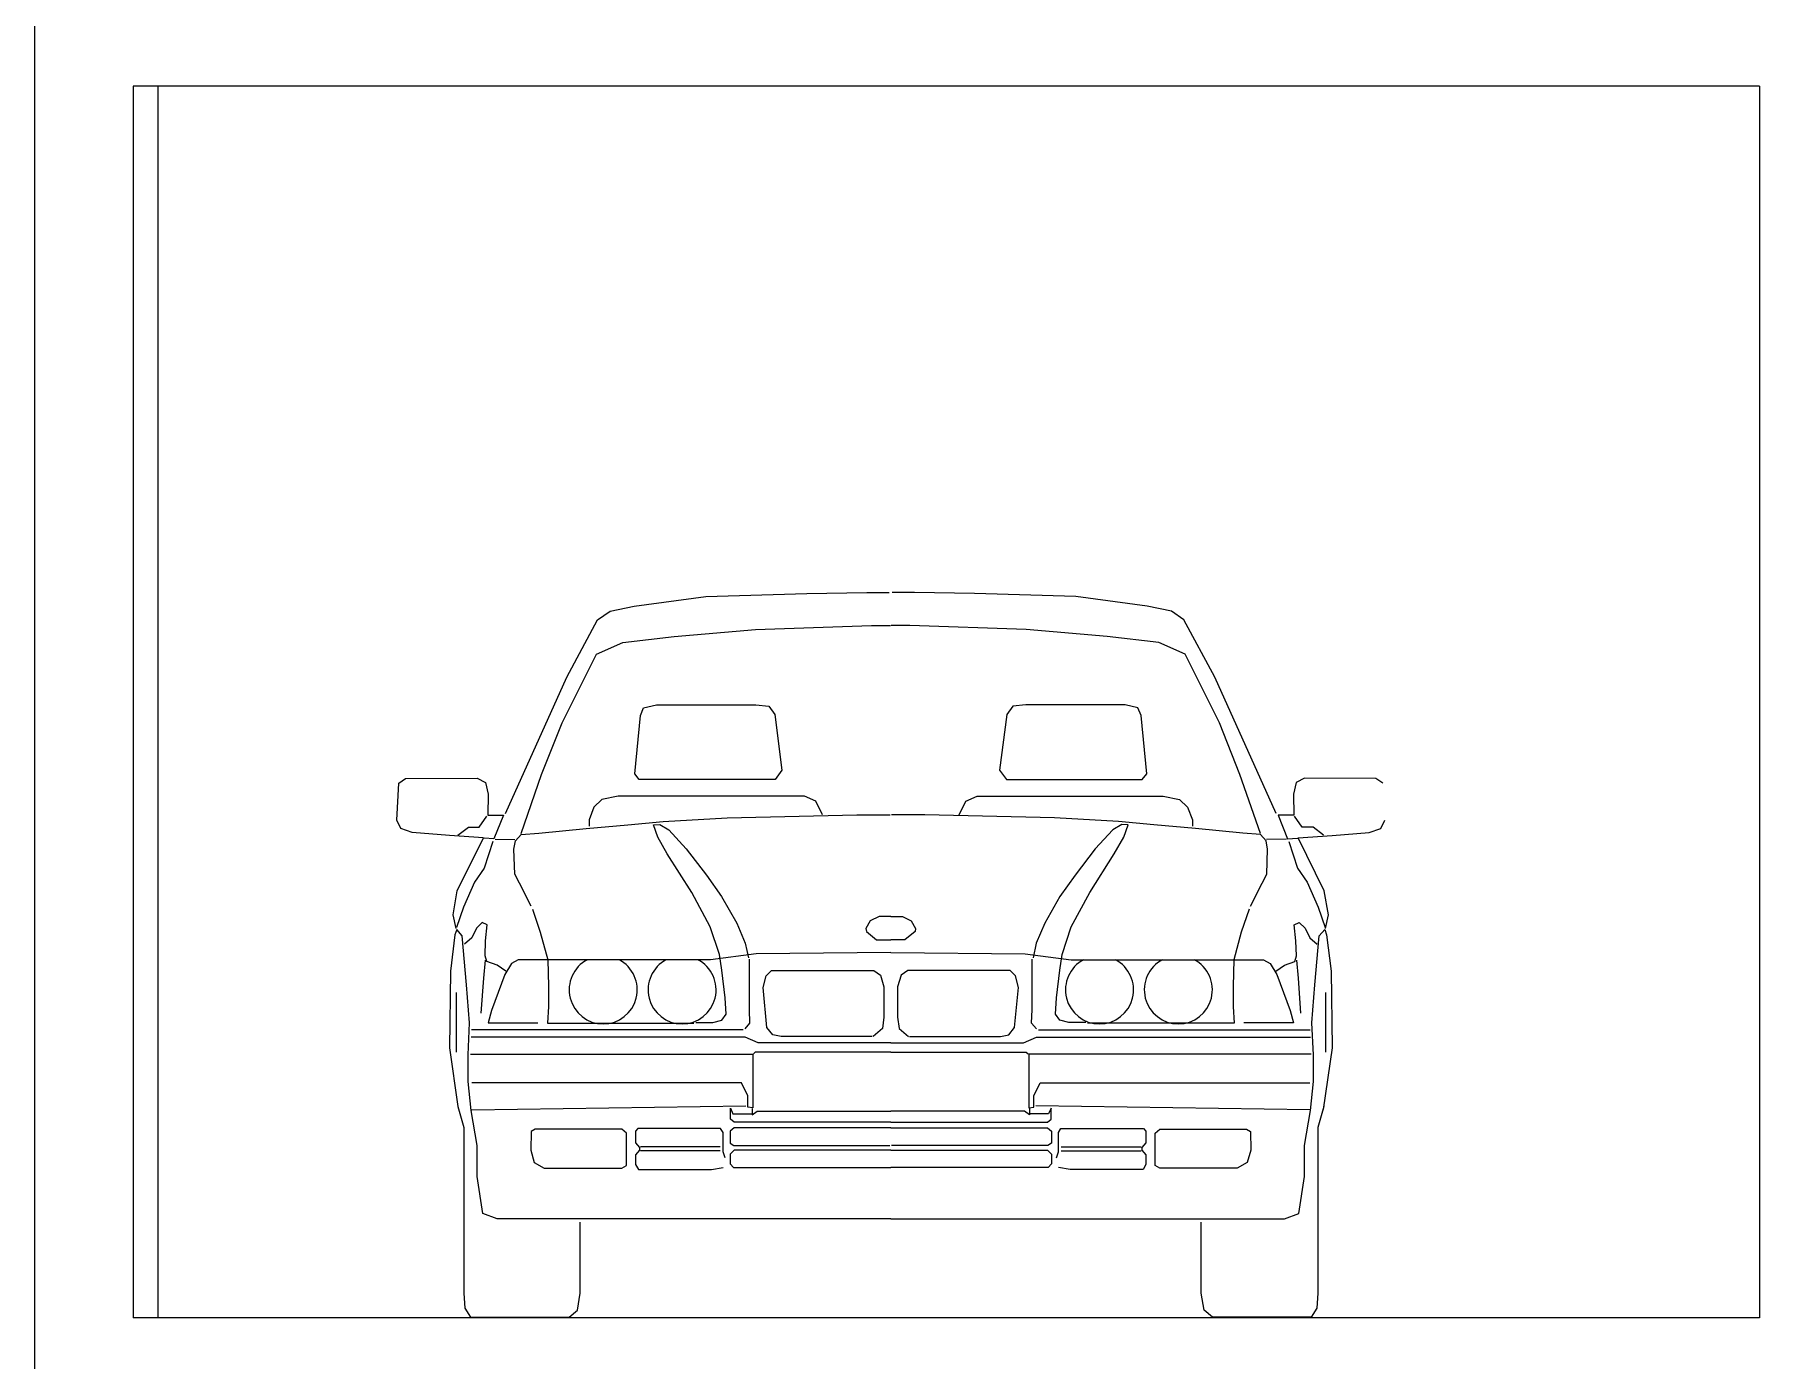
# Model space of a CAD drawing. Header units: metres. Extents: x -525 to 413, y -37 to 272.
# Drawn here: x 295.822 to 299.323, y 41.931 to 44.622 of the extents above; entities that cross this region are included whole.
import ezdxf

# ---------------------------------------------------------------- set-up
doc = ezdxf.new("R2010")
doc.units = ezdxf.units.M
doc.header["$MEASUREMENT"] = 0
doc.layers.get('0').update_dxf_attribs({"color": 254})
doc.layers.add('DIEN HOA', color=254, linetype='Continuous')

msp = doc.modelspace()

# ---------------------------------------------------------------- linework, layer by layer
for p, q in [((295.8218, 55.517), (295.8218, 38.817)), ((299.3231, 44.517), (296.0218, 44.517)), ((296.0218, 44.517), (296.0218, 42.017)), ((296.0718, 44.517), (296.0718, 42.017)), ((299.3231, 44.517), (299.3231, 42.017)), ((299.3231, 42.017), (296.0218, 42.017))]:
    msp.add_line(p, q)
at = {"layer": 'DIEN HOA'}
for p, q in [((297.1842, 43.4815), (297.3896, 43.4873)), ((297.3896, 43.4873), (297.5115, 43.4896)), ((297.5115, 43.4896), (297.5568, 43.4896)), ((297.6081, 43.4896), (297.5629, 43.4896)), ((297.73, 43.4873), (297.6081, 43.4896)), ((297.9355, 43.4815), (297.73, 43.4873)), ((296.9648, 43.434), (296.9903, 43.4514)), ((296.9903, 43.4514), (297.0391, 43.4618)), ((297.0391, 43.4618), (297.1842, 43.4815)), ((298.0805, 43.4618), (297.9355, 43.4815)), ((298.1293, 43.4514), (298.0805, 43.4618)), ((298.1548, 43.434), (298.1293, 43.4514)), ((296.9021, 43.3176), (296.9648, 43.434)), ((297.2851, 43.4142), (297.5208, 43.4224)), ((297.5208, 43.4224), (297.5591, 43.4224)), ((297.5988, 43.4224), (297.5605, 43.4224)), ((297.8345, 43.4142), (297.5988, 43.4224)), ((298.2175, 43.3176), (298.1548, 43.434)), ((296.9625, 43.3644), (297.0159, 43.3876)), ((297.0159, 43.3876), (297.1203, 43.4003)), ((297.1203, 43.4003), (297.2851, 43.4142)), ((297.9993, 43.4003), (297.8345, 43.4142)), ((298.1038, 43.3876), (297.9993, 43.4003)), ((298.1571, 43.3644), (298.1038, 43.3876)), ((296.9416, 43.3222), (296.9625, 43.3644)), ((298.178, 43.3222), (298.1571, 43.3644)), ((296.7779, 43.0411), (296.9021, 43.3176)), ((296.8925, 43.2247), (296.9416, 43.3222)), ((298.2272, 43.2247), (298.178, 43.3222)), ((298.3417, 43.0411), (298.2175, 43.3176)), ((297.0518, 43.24), (297.0582, 43.2553)), ((297.0582, 43.2553), (297.084, 43.261)), ((297.084, 43.261), (297.2856, 43.261)), ((297.2856, 43.261), (297.3123, 43.2585)), ((297.3123, 43.2585), (297.3244, 43.2416)), ((297.3244, 43.2416), (297.3389, 43.1286)), ((297.7953, 43.2416), (297.7807, 43.1286)), ((297.8074, 43.2585), (297.7953, 43.2416)), ((297.834, 43.261), (297.8074, 43.2585)), ((298.0356, 43.261), (297.834, 43.261)), ((298.0614, 43.2553), (298.0356, 43.261)), ((298.0679, 43.24), (298.0614, 43.2553)), ((296.851, 43.12), (296.8925, 43.2247)), ((297.0405, 43.1213), (297.0518, 43.24)), ((298.0792, 43.1213), (298.0679, 43.24)), ((298.2686, 43.12), (298.2272, 43.2247)), ((296.5572, 43.0274), (296.561, 43.1021)), ((296.561, 43.1021), (296.5751, 43.1118)), ((296.5751, 43.1118), (296.72, 43.1125)), ((296.72, 43.1125), (296.7372, 43.1036)), ((296.7372, 43.1036), (296.7425, 43.0797)), ((296.8093, 43.0005), (296.851, 43.12)), ((297.0493, 43.11), (297.0405, 43.1213)), ((297.3252, 43.11), (297.0493, 43.11)), ((297.3389, 43.1286), (297.3252, 43.11)), ((297.7807, 43.1286), (297.7945, 43.11)), ((297.7945, 43.11), (298.0703, 43.11)), ((298.0703, 43.11), (298.0792, 43.1213)), ((298.3104, 43.0005), (298.2686, 43.12)), ((298.3824, 43.1036), (298.3772, 43.0797)), ((298.3996, 43.1125), (298.3824, 43.1036)), ((298.5445, 43.1118), (298.3996, 43.1125)), ((298.5587, 43.1021), (298.5445, 43.1118)), ((296.7425, 43.0797), (296.7417, 43.0371)), ((296.9735, 43.0689), (296.9574, 43.0536)), ((297.0066, 43.0762), (296.9735, 43.0689)), ((297.3848, 43.0762), (297.0066, 43.0762)), ((297.4074, 43.0657), (297.3848, 43.0762)), ((297.7122, 43.0657), (297.7348, 43.0762)), ((297.7348, 43.0762), (298.113, 43.0762)), ((298.113, 43.0762), (298.1461, 43.0689)), ((298.1461, 43.0689), (298.1622, 43.0536)), ((298.3772, 43.0797), (298.3779, 43.0371)), ((296.7245, 43.0132), (296.7402, 43.0356)), ((296.7417, 43.0371), (296.7738, 43.0371)), ((296.7738, 43.0371), (296.7544, 42.9894)), ((296.9574, 43.0536), (296.9477, 43.0278)), ((297.0976, 43.0242), (297.2278, 43.0323)), ((297.2278, 43.0323), (297.4908, 43.0379)), ((297.4211, 43.0383), (297.4074, 43.0657)), ((297.4908, 43.0379), (297.5583, 43.0379)), ((297.6288, 43.0379), (297.5613, 43.0379)), ((297.8919, 43.0323), (297.6288, 43.0379)), ((297.6985, 43.0383), (297.7122, 43.0657)), ((298.022, 43.0242), (297.8919, 43.0323)), ((298.1622, 43.0536), (298.1719, 43.0278)), ((298.3458, 43.0371), (298.3652, 42.9894)), ((298.3779, 43.0371), (298.3458, 43.0371)), ((298.3951, 43.0132), (298.3794, 43.0356)), ((296.5654, 43.0103), (296.5572, 43.0274)), ((296.5886, 43.0021), (296.5654, 43.0103)), ((296.664, 42.9961), (296.5886, 43.0021)), ((296.7329, 42.9916), (296.664, 42.9961)), ((296.6812, 42.9968), (296.7029, 43.0132)), ((296.7029, 43.0132), (296.7245, 43.0132)), ((296.7982, 42.9851), (296.8096, 42.9982)), ((296.8096, 42.9982), (296.8454, 43.0006)), ((296.8454, 43.0006), (296.9414, 43.0104)), ((296.9414, 43.0104), (297.026, 43.0177)), ((296.9477, 43.0278), (296.9477, 43.0149)), ((297.026, 43.0177), (297.0976, 43.0242)), ((297.0781, 43.0177), (297.0911, 43.0185)), ((297.087, 42.9925), (297.0781, 43.0177)), ((297.0911, 43.0185), (297.109, 43.0079)), ((297.109, 43.0079), (297.1448, 42.9692)), ((298.0106, 43.0079), (297.9748, 42.9692)), ((298.0285, 43.0185), (298.0106, 43.0079)), ((298.0936, 43.0177), (298.022, 43.0242)), ((298.0415, 43.0177), (298.0285, 43.0185)), ((298.0326, 42.9925), (298.0415, 43.0177)), ((298.1782, 43.0104), (298.0936, 43.0177)), ((298.1719, 43.0278), (298.1719, 43.0149)), ((298.2742, 43.0006), (298.1782, 43.0104)), ((298.31, 42.9982), (298.2742, 43.0006)), ((298.3214, 42.9851), (298.31, 42.9982)), ((298.3868, 42.9916), (298.4556, 42.9961)), ((298.4168, 43.0132), (298.3951, 43.0132)), ((298.4384, 42.9968), (298.4168, 43.0132)), ((298.4556, 42.9961), (298.531, 43.0021)), ((298.531, 43.0021), (298.5542, 43.0103)), ((298.5542, 43.0103), (298.5624, 43.0274)), ((296.68, 42.8837), (296.7329, 42.9916)), ((296.7544, 42.9894), (296.7344, 42.9909)), ((296.7518, 42.9841), (296.7346, 42.93)), ((296.7566, 42.9886), (296.797, 42.9879)), ((296.795, 42.9681), (296.7982, 42.9851)), ((296.7966, 42.9175), (296.795, 42.9681)), ((297.1061, 42.9588), (297.087, 42.9925)), ((297.1448, 42.9692), (297.1855, 42.9159)), ((297.9748, 42.9692), (297.9342, 42.9159)), ((298.0135, 42.9588), (298.0326, 42.9925)), ((298.3247, 42.9681), (298.3214, 42.9851)), ((298.363, 42.9886), (298.3226, 42.9879)), ((298.323, 42.9175), (298.3247, 42.9681)), ((298.3652, 42.9894), (298.3853, 42.9909)), ((298.3678, 42.9841), (298.385, 42.93)), ((298.4396, 42.8837), (298.3868, 42.9916)), ((296.7346, 42.93), (296.7148, 42.9016)), ((297.156, 42.8801), (297.1061, 42.9588)), ((297.9636, 42.8801), (298.0135, 42.9588)), ((298.385, 42.93), (298.4048, 42.9016)), ((296.7148, 42.9016), (296.6924, 42.8509)), ((296.8064, 42.8997), (296.7966, 42.9175)), ((296.8299, 42.8525), (296.8064, 42.8997)), ((297.1855, 42.9159), (297.2164, 42.872)), ((297.9342, 42.9159), (297.9032, 42.872)), ((298.2897, 42.8525), (298.3133, 42.8997)), ((298.3133, 42.8997), (298.323, 42.9175)), ((298.4048, 42.9016), (298.4272, 42.8509)), ((296.6715, 42.8352), (296.68, 42.8837)), ((297.1934, 42.8106), (297.156, 42.8801)), ((297.2164, 42.872), (297.2473, 42.8184)), ((297.9032, 42.872), (297.8723, 42.8184)), ((297.9262, 42.8106), (297.9636, 42.8801)), ((298.4481, 42.8352), (298.4396, 42.8837)), ((296.6775, 42.8076), (296.6715, 42.8352)), ((296.6924, 42.8509), (296.6782, 42.8091)), ((296.8327, 42.8465), (296.8484, 42.7999)), ((297.5182, 42.8231), (297.5093, 42.8072)), ((297.536, 42.832), (297.5182, 42.8231)), ((297.5597, 42.832), (297.536, 42.832)), ((297.5599, 42.832), (297.5836, 42.832)), ((297.5836, 42.832), (297.6014, 42.8231)), ((297.6014, 42.8231), (297.6103, 42.8072)), ((298.287, 42.8465), (298.2712, 42.7999)), ((298.4272, 42.8509), (298.4414, 42.8091)), ((298.4421, 42.8076), (298.4481, 42.8352)), ((296.6751, 42.7943), (296.6662, 42.7209)), ((296.6791, 42.8052), (296.6751, 42.7943)), ((296.69, 42.7923), (296.6791, 42.8052)), ((296.6989, 42.6931), (296.69, 42.7923)), ((296.7092, 42.7885), (296.6946, 42.7756)), ((296.7186, 42.8082), (296.7092, 42.7885)), ((296.7306, 42.8193), (296.7186, 42.8082)), ((296.7409, 42.815), (296.7306, 42.8193)), ((296.7374, 42.7825), (296.7409, 42.815)), ((296.8484, 42.7999), (296.8635, 42.7436)), ((297.2121, 42.7545), (297.1934, 42.8106)), ((297.2473, 42.8184), (297.2644, 42.7777)), ((297.5093, 42.8072), (297.5103, 42.8013)), ((297.5103, 42.8013), (297.531, 42.7845)), ((297.6093, 42.8013), (297.5886, 42.7845)), ((297.6103, 42.8072), (297.6093, 42.8013)), ((297.8723, 42.8184), (297.8552, 42.7777)), ((297.9075, 42.7545), (297.9262, 42.8106)), ((298.2712, 42.7999), (298.2562, 42.7436)), ((298.3788, 42.815), (298.389, 42.8193)), ((298.3822, 42.7825), (298.3788, 42.815)), ((298.389, 42.8193), (298.401, 42.8082)), ((298.401, 42.8082), (298.4104, 42.7885)), ((298.4104, 42.7885), (298.425, 42.7756)), ((298.4207, 42.6931), (298.4296, 42.7923)), ((298.4296, 42.7923), (298.4405, 42.8052)), ((298.4405, 42.8052), (298.4445, 42.7943)), ((298.4445, 42.7943), (298.4534, 42.7209)), ((296.7366, 42.7517), (296.7374, 42.7825)), ((296.74, 42.7405), (296.7366, 42.7517)), ((297.2868, 42.7559), (297.1938, 42.744)), ((297.2166, 42.7225), (297.2121, 42.7545)), ((297.2644, 42.7777), (297.2709, 42.7476)), ((297.5598, 42.7584), (297.2868, 42.7559)), ((297.531, 42.7845), (297.5598, 42.7845)), ((297.5886, 42.7845), (297.5598, 42.7845)), ((297.5598, 42.7584), (297.8328, 42.7559)), ((297.8328, 42.7559), (297.9258, 42.744)), ((297.8552, 42.7777), (297.8487, 42.7476)), ((297.9031, 42.7225), (297.9075, 42.7545)), ((298.3796, 42.7405), (298.383, 42.7517)), ((298.383, 42.7517), (298.3822, 42.7825)), ((296.6662, 42.7209), (296.6642, 42.5651)), ((296.7366, 42.7431), (296.7332, 42.7063)), ((296.7606, 42.7328), (296.74, 42.7405)), ((296.7785, 42.7209), (296.7606, 42.7328)), ((296.7898, 42.7361), (296.7763, 42.7143)), ((296.8034, 42.744), (296.7898, 42.7361)), ((297.1938, 42.744), (296.8034, 42.744)), ((296.8635, 42.7436), (296.865, 42.6903)), ((297.2237, 42.6664), (297.2166, 42.7225)), ((297.2729, 42.6432), (297.2729, 42.745)), ((297.3066, 42.7114), (297.3174, 42.7223)), ((297.3174, 42.7223), (297.5251, 42.7223)), ((297.5251, 42.7223), (297.539, 42.7124)), ((297.5945, 42.7223), (297.5807, 42.7124)), ((297.8022, 42.7223), (297.5945, 42.7223)), ((297.8131, 42.7114), (297.8022, 42.7223)), ((297.8467, 42.6432), (297.8467, 42.745)), ((297.8959, 42.6664), (297.9031, 42.7225)), ((297.9258, 42.744), (298.3163, 42.744)), ((298.2562, 42.7436), (298.2547, 42.6903)), ((298.3163, 42.744), (298.3298, 42.7361)), ((298.3298, 42.7361), (298.3433, 42.7143)), ((298.3411, 42.7209), (298.3591, 42.7328)), ((298.3591, 42.7328), (298.3796, 42.7405)), ((298.383, 42.7431), (298.3865, 42.7063)), ((298.4534, 42.7209), (298.4554, 42.5651)), ((296.7049, 42.6157), (296.6989, 42.6931)), ((296.7332, 42.7063), (296.728, 42.6353)), ((296.7763, 42.7143), (296.7493, 42.6408)), ((296.865, 42.6903), (296.865, 42.649)), ((297.3006, 42.6877), (297.3066, 42.7114)), ((297.3085, 42.6066), (297.3006, 42.6877)), ((297.539, 42.7124), (297.5459, 42.6887)), ((297.5459, 42.6887), (297.5459, 42.6274)), ((297.5807, 42.7124), (297.5737, 42.6887)), ((297.5737, 42.6887), (297.5737, 42.6274)), ((297.8111, 42.6066), (297.819, 42.6877)), ((297.819, 42.6877), (297.8131, 42.7114)), ((298.2547, 42.6903), (298.2547, 42.649)), ((298.3433, 42.7143), (298.3703, 42.6408)), ((298.3865, 42.7063), (298.3916, 42.6353)), ((298.4147, 42.6157), (298.4207, 42.6931)), ((296.6775, 42.6772), (296.6775, 42.5566)), ((296.865, 42.649), (296.8627, 42.6152)), ((297.2255, 42.6335), (297.2237, 42.6664)), ((297.8941, 42.6335), (297.8959, 42.6664)), ((298.2547, 42.649), (298.2569, 42.6152)), ((298.4421, 42.6772), (298.4421, 42.5566)), ((296.7017, 42.5508), (296.7049, 42.6157)), ((296.7493, 42.6408), (296.7425, 42.616)), ((296.7425, 42.616), (296.8432, 42.616)), ((296.8627, 42.6152), (297.1602, 42.6152)), ((297.164, 42.6166), (297.1987, 42.6166)), ((297.1987, 42.6166), (297.2166, 42.621)), ((297.2166, 42.621), (297.2255, 42.6335)), ((297.264, 42.6037), (297.2739, 42.6155)), ((297.2739, 42.6155), (297.2729, 42.6432)), ((297.5459, 42.6274), (297.5429, 42.6047)), ((297.5737, 42.6274), (297.5767, 42.6047)), ((297.8457, 42.6155), (297.8467, 42.6432)), ((297.8556, 42.6037), (297.8457, 42.6155)), ((297.9031, 42.621), (297.8941, 42.6335)), ((297.9209, 42.6166), (297.9031, 42.621)), ((297.9556, 42.6166), (297.9209, 42.6166)), ((298.2569, 42.6152), (297.9594, 42.6152)), ((298.3771, 42.616), (298.2764, 42.616)), ((298.3703, 42.6408), (298.3771, 42.616)), ((298.4179, 42.5508), (298.4147, 42.6157)), ((297.264, 42.5869), (296.7078, 42.5869)), ((297.2601, 42.6017), (296.7085, 42.6017)), ((297.2907, 42.575), (297.264, 42.5869)), ((297.3204, 42.5918), (297.3085, 42.6066)), ((297.3372, 42.5879), (297.3204, 42.5918)), ((297.5221, 42.5879), (297.3372, 42.5879)), ((297.5429, 42.6047), (297.5241, 42.5879)), ((297.5767, 42.6047), (297.5955, 42.5879)), ((297.5975, 42.5879), (297.7824, 42.5879)), ((297.7824, 42.5879), (297.7992, 42.5918)), ((297.7992, 42.5918), (297.8111, 42.6066)), ((297.8289, 42.575), (297.8556, 42.5869)), ((297.8556, 42.5869), (298.4118, 42.5869)), ((297.8595, 42.6017), (298.4111, 42.6017)), ((296.6642, 42.5651), (296.6811, 42.446)), ((296.7017, 42.4967), (296.7017, 42.5508)), ((296.7067, 42.5522), (297.2797, 42.5522)), ((297.2797, 42.5522), (297.2797, 42.4434)), ((297.2848, 42.5562), (297.2809, 42.5533)), ((297.5598, 42.5562), (297.2848, 42.5562)), ((297.5598, 42.575), (297.2907, 42.575)), ((297.5598, 42.575), (297.8289, 42.575)), ((297.5598, 42.5562), (297.8348, 42.5562)), ((297.8348, 42.5562), (297.8388, 42.5533)), ((297.8399, 42.5522), (297.8399, 42.4434)), ((298.4129, 42.5522), (297.8399, 42.5522)), ((298.4179, 42.4967), (298.4179, 42.5508)), ((298.4554, 42.5651), (298.4376, 42.4397)), ((296.7081, 42.438), (296.7017, 42.4967)), ((297.2568, 42.4943), (296.7096, 42.4943)), ((297.2697, 42.4676), (297.2568, 42.4943)), ((297.8499, 42.4676), (297.8628, 42.4943)), ((297.8628, 42.4943), (298.4101, 42.4943)), ((298.4115, 42.438), (298.4179, 42.4967)), ((296.6811, 42.446), (296.693, 42.4033)), ((296.72, 42.3667), (296.7081, 42.438)), ((296.7096, 42.4391), (297.2654, 42.4476)), ((297.2347, 42.4426), (297.2395, 42.431)), ((297.2347, 42.4201), (297.2347, 42.4426)), ((297.2697, 42.4448), (297.2697, 42.4676)), ((297.2797, 42.4434), (297.2697, 42.4448)), ((297.2783, 42.4419), (297.2783, 42.4291)), ((297.2783, 42.4291), (297.2883, 42.4365)), ((297.2883, 42.4365), (297.5598, 42.4365)), ((297.8313, 42.4365), (297.5598, 42.4365)), ((297.8413, 42.4291), (297.8313, 42.4365)), ((297.8399, 42.4434), (297.8499, 42.4448)), ((297.8413, 42.4419), (297.8413, 42.4291)), ((297.8499, 42.4448), (297.8499, 42.4676)), ((298.4101, 42.4391), (297.8542, 42.4476)), ((297.885, 42.4426), (297.8801, 42.431)), ((297.885, 42.4201), (297.885, 42.4426)), ((298.3996, 42.3667), (298.4115, 42.438)), ((298.4385, 42.446), (298.4266, 42.4033)), ((296.693, 42.4033), (296.693, 42.067)), ((297.0467, 42.4015), (297.0419, 42.3959)), ((297.2145, 42.4015), (297.0467, 42.4015)), ((297.2193, 42.3935), (297.2145, 42.4015)), ((297.2419, 42.4031), (297.2339, 42.3959)), ((297.2419, 42.4144), (297.2347, 42.4201)), ((297.2395, 42.431), (297.2774, 42.431)), ((297.5598, 42.4144), (297.2419, 42.4144)), ((297.5598, 42.4031), (297.2419, 42.4031)), ((297.5598, 42.4144), (297.8777, 42.4144)), ((297.5598, 42.4031), (297.8777, 42.4031)), ((297.8801, 42.431), (297.8422, 42.431)), ((297.8777, 42.4144), (297.885, 42.4201)), ((297.8777, 42.4031), (297.8858, 42.3959)), ((297.9003, 42.3935), (297.9051, 42.4015)), ((297.9051, 42.4015), (298.0729, 42.4015)), ((298.0729, 42.4015), (298.0777, 42.3959)), ((298.4266, 42.4033), (298.4266, 42.067)), ((296.72, 42.3038), (296.72, 42.3667)), ((296.8298, 42.3951), (296.829, 42.3572)), ((296.8378, 42.3999), (296.8298, 42.3951)), ((297.0137, 42.3999), (296.8378, 42.3999)), ((297.0233, 42.3918), (297.0137, 42.3999)), ((297.0233, 42.3266), (297.0233, 42.3918)), ((297.0419, 42.3959), (297.0419, 42.3725)), ((297.0419, 42.3725), (297.05, 42.3628)), ((297.2193, 42.354), (297.2193, 42.3935)), ((297.2339, 42.3959), (297.2339, 42.3717)), ((297.2339, 42.3717), (297.2411, 42.3669)), ((297.2411, 42.3669), (297.5581, 42.3669)), ((297.8785, 42.3669), (297.5615, 42.3669)), ((297.8858, 42.3717), (297.8785, 42.3669)), ((297.8858, 42.3959), (297.8858, 42.3717)), ((297.9003, 42.354), (297.9003, 42.3935)), ((298.0777, 42.3725), (298.0697, 42.3628)), ((298.0777, 42.3959), (298.0777, 42.3725)), ((298.0963, 42.3918), (298.106, 42.3999)), ((298.0963, 42.3266), (298.0963, 42.3918)), ((298.106, 42.3999), (298.2818, 42.3999)), ((298.2818, 42.3999), (298.2898, 42.3951)), ((298.2898, 42.3951), (298.2906, 42.3572)), ((298.3996, 42.3038), (298.3996, 42.3667)), ((296.829, 42.3572), (296.8362, 42.3322)), ((296.8362, 42.3322), (296.8564, 42.3209)), ((297.05, 42.3572), (297.0419, 42.3483)), ((297.0419, 42.3483), (297.0419, 42.3282)), ((297.05, 42.3628), (297.05, 42.3572)), ((297.2137, 42.3644), (297.0516, 42.3644)), ((297.2137, 42.3564), (297.0516, 42.3564)), ((297.2234, 42.3419), (297.2193, 42.354)), ((297.2419, 42.3572), (297.2339, 42.3491)), ((297.2339, 42.3491), (297.2339, 42.3298)), ((297.5598, 42.3572), (297.2419, 42.3572)), ((297.5598, 42.3572), (297.8777, 42.3572)), ((297.8777, 42.3572), (297.8858, 42.3491)), ((297.8858, 42.3491), (297.8858, 42.3298)), ((297.8963, 42.3419), (297.9003, 42.354)), ((297.9059, 42.3644), (298.068, 42.3644)), ((297.9059, 42.3564), (298.068, 42.3564)), ((298.0697, 42.3628), (298.0697, 42.3572)), ((298.0697, 42.3572), (298.0777, 42.3483)), ((298.0777, 42.3483), (298.0777, 42.3282)), ((298.2834, 42.3322), (298.2632, 42.3209)), ((298.2906, 42.3572), (298.2834, 42.3322)), ((296.7319, 42.229), (296.72, 42.3038)), ((296.8564, 42.3209), (297.0137, 42.3209)), ((297.0137, 42.3209), (297.0233, 42.3266)), ((297.0419, 42.3282), (297.0475, 42.3185)), ((297.0475, 42.3185), (297.1959, 42.3185)), ((297.1959, 42.3185), (297.2193, 42.3225)), ((297.2339, 42.3298), (297.2403, 42.3225)), ((297.2403, 42.3225), (297.5598, 42.3225)), ((297.8793, 42.3225), (297.5598, 42.3225)), ((297.8858, 42.3298), (297.8793, 42.3225)), ((297.9237, 42.3185), (297.9003, 42.3225)), ((298.0721, 42.3185), (297.9237, 42.3185)), ((298.0777, 42.3282), (298.0721, 42.3185)), ((298.106, 42.3209), (298.0963, 42.3266)), ((298.2632, 42.3209), (298.106, 42.3209)), ((298.3877, 42.229), (298.3996, 42.3038)), ((296.7606, 42.2181), (296.7319, 42.229)), ((298.359, 42.2181), (298.3877, 42.229)), ((297.5598, 42.2181), (296.7606, 42.2181)), ((296.9296, 42.067), (296.9296, 42.2112)), ((297.5598, 42.2181), (298.359, 42.2181)), ((298.19, 42.067), (298.19, 42.2112)), ((296.693, 42.067), (296.6953, 42.037)), ((296.9239, 42.0327), (296.9296, 42.067)), ((298.1957, 42.0327), (298.19, 42.067)), ((298.4266, 42.067), (298.4244, 42.037)), ((296.6953, 42.037), (296.7067, 42.0184)), ((296.7067, 42.0184), (296.9068, 42.0184)), ((296.9068, 42.0184), (296.9239, 42.0327)), ((298.2129, 42.0184), (298.1957, 42.0327)), ((298.4129, 42.0184), (298.2129, 42.0184)), ((298.4244, 42.037), (298.4129, 42.0184))]:
    msp.add_line(p, q, dxfattribs=at)
for centre in [(296.9761, 42.6828), (297.1362, 42.6828), (297.9835, 42.6828), (298.1435, 42.6828)]:
    msp.add_arc(centre, 0.0691, 117.7038, 62.2962, dxfattribs=at)

doc.saveas('drawing.dxf')
